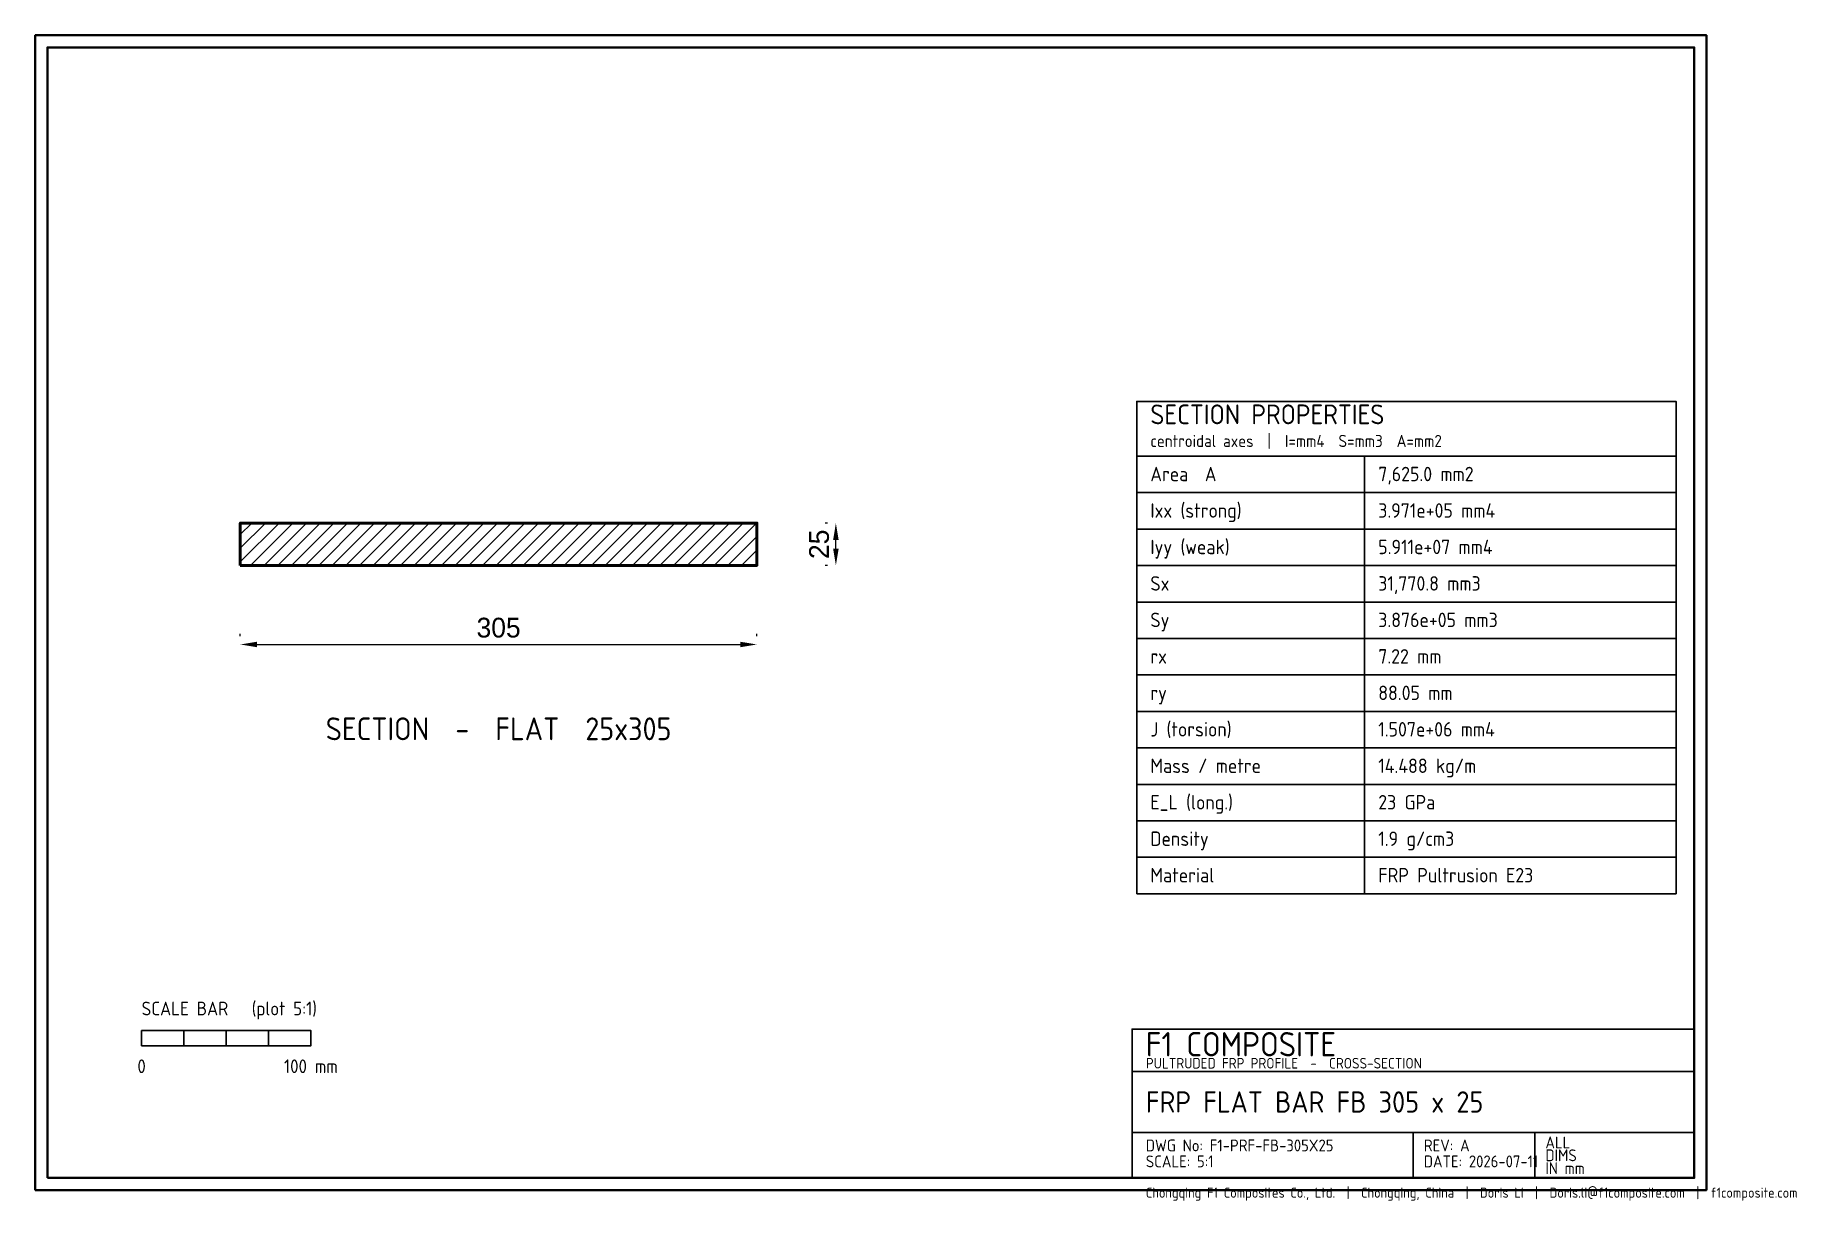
# Model space of a CAD drawing. Header units: millimetres. Extents: x 0 to 11595, y -70 to 7600.
import ezdxf
from ezdxf.enums import TextEntityAlignment as Align

# ---------------------------------------------------------------- set-up
doc = ezdxf.new("R2010")
doc.units = ezdxf.units.MM
for name, color, linetype, lineweight in [('BEAM', 4, 'CONTINUOUS', 50), ('BORDER', 250, 'CONTINUOUS', 40), ('DIM', 1, 'CONTINUOUS', 18), ('HATCH', 9, 'CONTINUOUS', 9), ('TEXT', 250, 'CONTINUOUS', 25), ('TITLE', 250, 'CONTINUOUS', 30)]:
    doc.layers.add(name, color=color, linetype=linetype, lineweight=lineweight)
doc.styles.add('F1', font='isocp.shx')
doc.dimstyles.new('F1DIM', dxfattribs={"dimtxt": 130, "dimasz": 110, "dimexe": 70, "dimexo": 55, "dimgap": 45, "dimtad": 1, "dimdec": 0, "dimcen": 2.5, "dimclrd": 1, "dimclre": 1, "dimclrt": 1, "dimazin": 3, "dimtfac": 1, "dimtmove": 0, "dimatfit": 3})

msp = doc.modelspace()

# ---------------------------------------------------------------- hatches: boundary and pattern name
at = {"layer": 'HATCH'}
h = msp.add_hatch(dxfattribs=at)
h.set_pattern_fill('ANSI31', scale=20)
h.paths.add_polyline_path([(1350, 4110.7), (4750, 4110.7), (4750, 4389.3), (1350, 4389.3)])

# ---------------------------------------------------------------- linework, layer by layer
at = {"layer": 'BEAM'}
msp.add_lwpolyline([(1350, 4110.7), (4750, 4110.7), (4750, 4389.3), (1350, 4389.3)], close=True, dxfattribs=at)
at = {"layer": 'BORDER'}
for points in [[(0, 0), (11000, 0), (11000, 7600), (0, 7600)], [(80, 80), (10920, 80), (10920, 7520), (80, 7520)]]:
    msp.add_lwpolyline(points, close=True, dxfattribs=at)
at = {"layer": 'TITLE'}
for p, q in [((7250, 4830), (10800, 4830)), ((8750, 1950), (8750, 4830)), ((7250, 4590), (10800, 4590)), ((7250, 4350), (10800, 4350)), ((7250, 4110), (10800, 4110)), ((7250, 3870), (10800, 3870)), ((7250, 3630), (10800, 3630)), ((7250, 3390), (10800, 3390)), ((7250, 3150), (10800, 3150)), ((7250, 2910), (10800, 2910)), ((7250, 2670), (10800, 2670)), ((7250, 2430), (10800, 2430)), ((7250, 2190), (10800, 2190)), ((7250, 1950), (10800, 1950)), ((7220, 780), (10920, 780)), ((7220, 380), (10920, 380)), ((9070, 80), (9070, 380)), ((9870, 80), (9870, 380))]:
    msp.add_line(p, q, dxfattribs=at)
for points in [[(7250, 1950), (10800, 1950), (10800, 5190), (7250, 5190)], [(700, 950), (978.7, 950), (978.7, 1050), (700, 1050)], [(978.7, 950), (1257.4, 950), (1257.4, 1050), (978.7, 1050)], [(1257.4, 950), (1536.1, 950), (1536.1, 1050), (1257.4, 1050)], [(1536.1, 950), (1814.8, 950), (1814.8, 1050), (1536.1, 1050)], [(7220, 80), (10920, 80), (10920, 1060), (7220, 1060)]]:
    msp.add_lwpolyline(points, close=True, dxfattribs=at)

# ---------------------------------------------------------------- texts
at = {"layer": 'TEXT', "style": 'F1'}
for s, height, p in [('centroidal axes  |  I=mm4  S=mm3  A=mm2', 80, (7340, 4890)), ('Area  A', 95, (7340, 4665)), ('7,625.0 mm2', 95, (8840, 4665)), ('Ixx (strong)', 95, (7340, 4425)), ('3.971e+05 mm4', 95, (8840, 4425)), ('Iyy (weak)', 95, (7340, 4185)), ('5.911e+07 mm4', 95, (8840, 4185)), ('Sx', 95, (7340, 3945)), ('31,770.8 mm3', 95, (8840, 3945)), ('Sy', 95, (7340, 3705)), ('3.876e+05 mm3', 95, (8840, 3705)), ('rx', 95, (7340, 3465)), ('7.22 mm', 95, (8840, 3465)), ('ry', 95, (7340, 3225)), ('88.05 mm', 95, (8840, 3225)), ('J (torsion)', 95, (7340, 2985)), ('1.507e+06 mm4', 95, (8840, 2985)), ('Mass / metre', 95, (7340, 2745)), ('14.488 kg/m', 95, (8840, 2745)), ('E_L (long.)', 95, (7340, 2505)), ('23 GPa', 95, (8840, 2505)), ('Density', 95, (7340, 2265)), ('1.9 g/cm3', 95, (8840, 2265)), ('Material', 95, (7340, 2025)), ('FRP Pultrusion E23', 95, (8840, 2025)), ('SCALE BAR   (plot 5:1)', 90, (700, 1150)), ('Chongqing F1 Composites Co., Ltd.  |  Chongqing, China  |  Doris Li  |  Doris.li@f1composite.com  |  f1composite.com', 66, (7310, -50))]:
    msp.add_text(s, height=height, dxfattribs=at).set_placement(p)
for s, p in [('0', (700, 770)), ('100 mm', (1814.8, 770))]:
    msp.add_text(s, height=90, dxfattribs=at).set_placement(p, align=Align.CENTER)
at = {"layer": 'TITLE', "style": 'F1'}
for s, height, p in [('SECTION PROPERTIES', 130, (7340, 5040)), ('F1 COMPOSITE', 160, (7310, 880)), ('PULTRUDED FRP PROFILE  -  CROSS-SECTION', 70, (7310, 800)), ('FRP FLAT BAR FB 305 x 25', 140, (7310, 510)), ('ALL', 78, (9940, 275)), ('DWG No: F1-PRF-FB-305X25', 78, (7310, 255)), ('REV: A', 78, (9140, 255)), ('DIMS', 78, (9940, 190)), ('SCALE: 5:1', 78, (7310, 150)), ('DATE: 2026-07-11', 78, (9140, 150)), ('IN mm', 78, (9940, 105))]:
    msp.add_text(s, height=height, dxfattribs=at).set_placement(p)
msp.add_text('SECTION  -  FLAT  25x305', height=150, dxfattribs=at).set_placement((3050, 2960.7), align=Align.CENTER)

# ---------------------------------------------------------------- dimensions: what is measured, and where the dimension line sits
at = {"layer": 'DIM'}
msp.add_linear_dim(base=(5270, 4110.7), p1=(5270, 4110.7), p2=(5270, 4389.3), angle=90, text='25', dimstyle='F1DIM', dxfattribs=at).render()
msp.add_linear_dim(base=(1350, 3590.7), p1=(1350, 3590.7), p2=(4750, 3590.7), text='305', dimstyle='F1DIM', dxfattribs=at).render()

doc.saveas('drawing.dxf')
